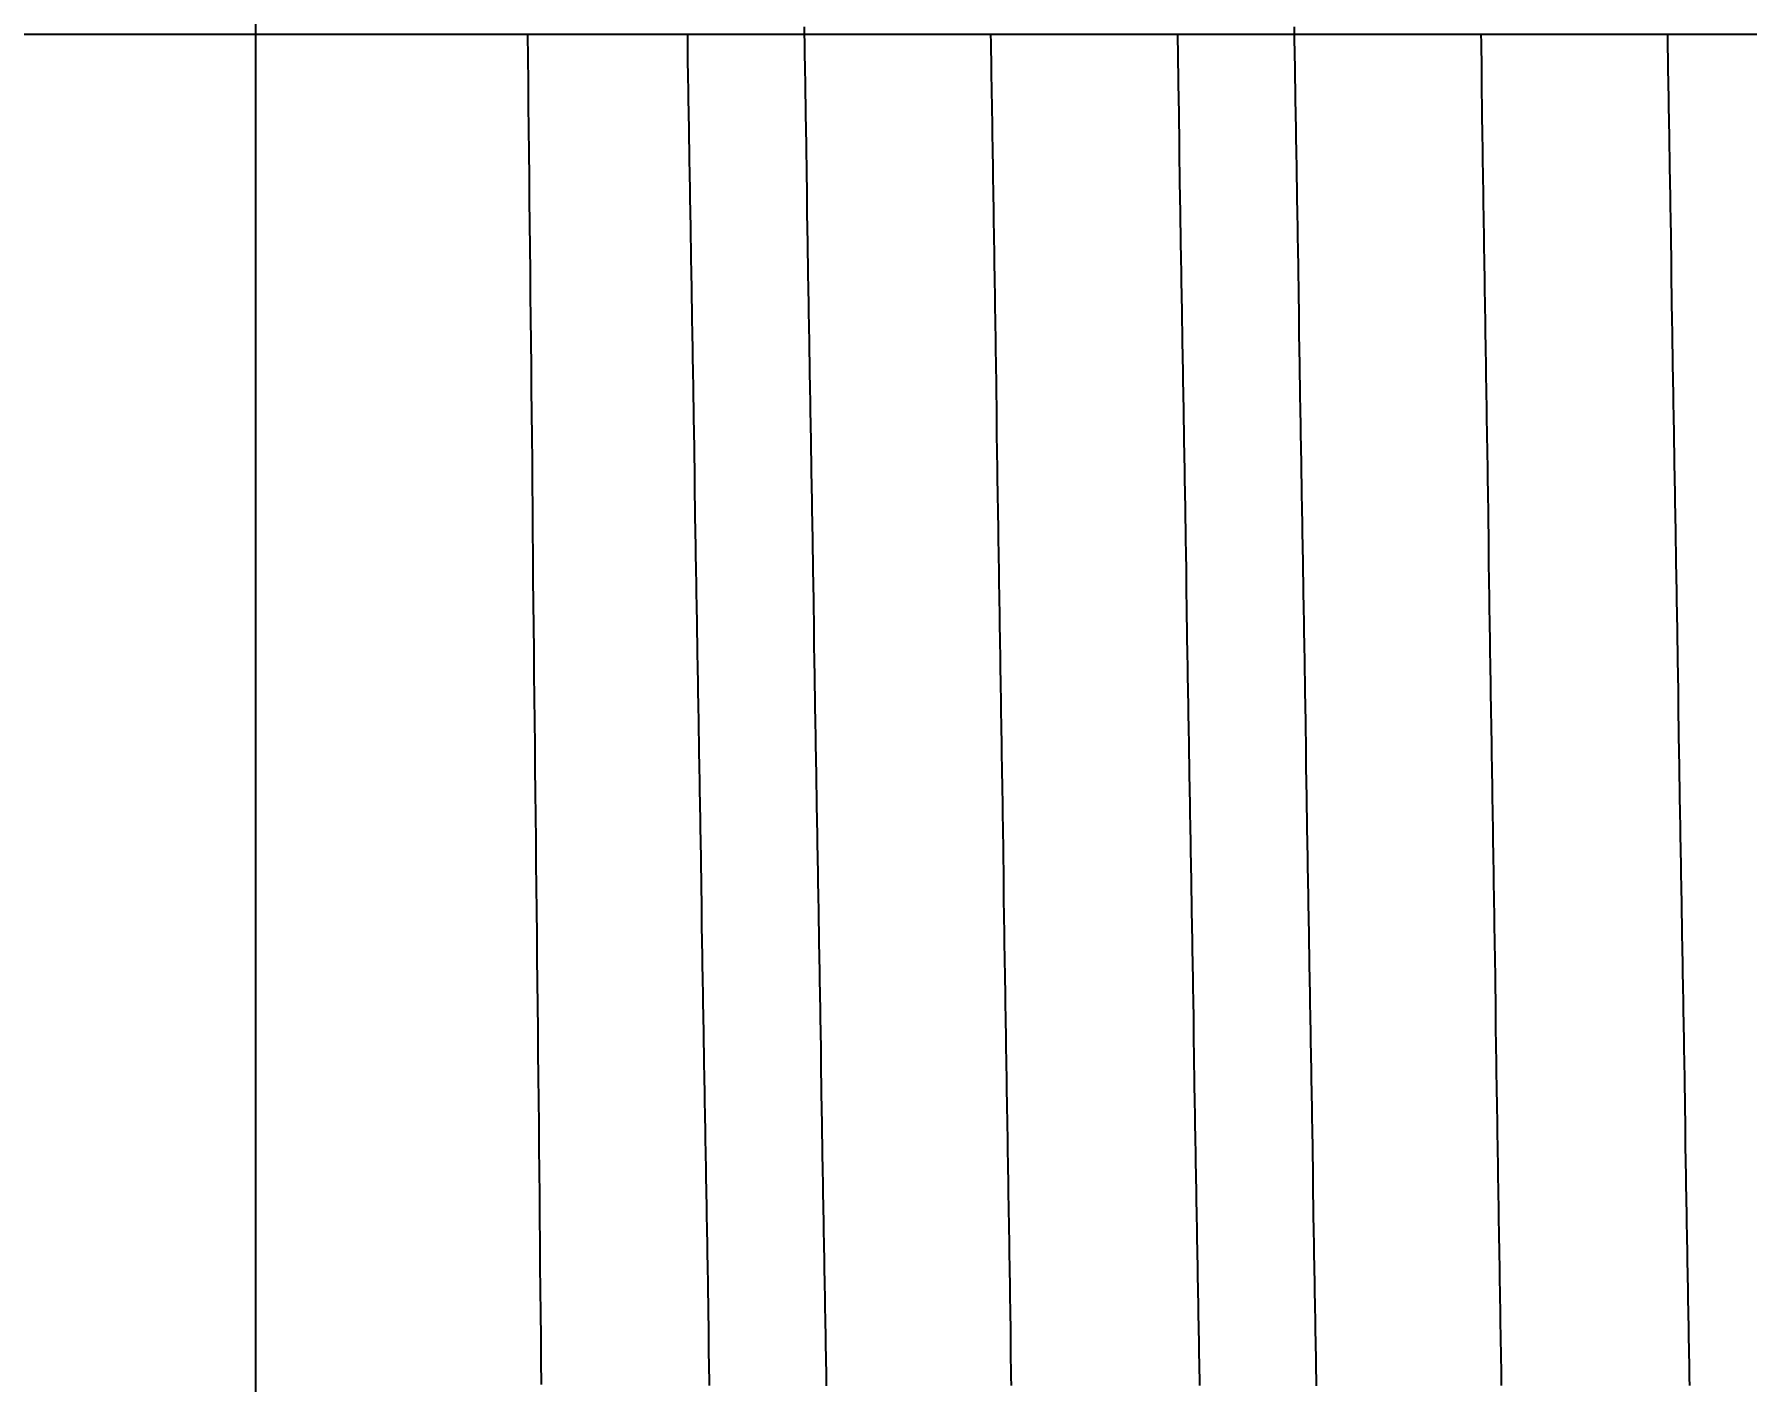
# Model space of a CAD drawing. Header units: millimetres. Extents: x 0 to 3800, y -67 to 2530.
# Drawn here: x 2223.3 to 2228.68, y 888.57 to 892.8 of the extents above; entities that cross this region are included whole.
import ezdxf
from ezdxf.lldxf.tags import DXFTag

# ---------------------------------------------------------------- set-up
doc = ezdxf.new("R2010")
doc.units = ezdxf.units.MM
for name, color, linetype in [('내부선 및 부속', 4, 'Continuous'), ('중심선', 1, 'DASHED'), ('치수선', 7, 'Continuous')]:
    doc.layers.add(name, color=color, linetype=linetype)
doc.styles.add('____', font='')
doc.styles.get('____').set_extended_font_data('굴림')
tags = doc.linetypes.add('DASHDOT', pattern=[70, 31, -13, 13, -13]).pattern_tags.tags
tags[10:11] = [DXFTag(74, 4), DXFTag(75, 0), DXFTag(340, '0'), DXFTag(46, 0.0), DXFTag(50, 0.0), DXFTag(44, 0.0), DXFTag(45, 0.0)]
tags[8:9] = [DXFTag(74, 4), DXFTag(75, 0), DXFTag(340, '0'), DXFTag(46, 0.0), DXFTag(50, 0.0), DXFTag(44, 0.0), DXFTag(45, 0.0)]
tags[6:7] = [DXFTag(74, 4), DXFTag(75, 0), DXFTag(340, '0'), DXFTag(46, 0.0), DXFTag(50, 0.0), DXFTag(44, 0.0), DXFTag(45, 0.0)]
tags[4:5] = [DXFTag(74, 4), DXFTag(75, 0), DXFTag(340, '0'), DXFTag(46, 0.0), DXFTag(50, 0.0), DXFTag(44, 0.0), DXFTag(45, 0.0)]
tags = doc.linetypes.add('DASHED', pattern=[25.72, 12.86, -12.86]).pattern_tags.tags
tags[6:7] = [DXFTag(74, 4), DXFTag(75, 0), DXFTag(340, '0'), DXFTag(46, 0.0), DXFTag(50, 0.0), DXFTag(44, 0.0), DXFTag(45, 0.0)]
tags[4:5] = [DXFTag(74, 4), DXFTag(75, 0), DXFTag(340, '0'), DXFTag(46, 0.0), DXFTag(50, 0.0), DXFTag(44, 0.0), DXFTag(45, 0.0)]
doc.dimstyles.new('MSADIM', dxfattribs={"dimtxt": 33, "dimasz": 17, "dimexe": 10, "dimexo": 7.5, "dimgap": 10, "dimtad": 0, "dimtih": 1, "dimtoh": 1, "dimdec": 0, "dimzin": 1, "dimdsep": 46, "dimtxsty": '____', "dimcen": 11.25, "dimadec": 0, "dimazin": 0, "dimtfac": 1, "dimtdec": 0, "dimtix": 1, "dimtmove": 0, "dimatfit": 3, "dimfxl": 1, "dimtolj": 1, "dimtzin": 1, "dimarcsym": 0})

# ---------------------------------------------------------------- blocks, each defined once
blk = doc.blocks.new('*D36')
at = {"layer": '치수선', "color": 0, "linetype": 'Continuous', "lineweight": -2, "transparency": 16777216}
for p, q in [((2185.0236, 892.8024), (2164.7346, 892.8024)), ((2174.7346, 875.8024), (2174.7346, 782.8857)), ((2174.7346, 644.8024), (2174.7346, 737.2532)), ((2277.0236, 627.8024), (2164.7346, 627.8024))]:
    blk.add_line(p, q, dxfattribs=at)
at = {"layer": '치수선', "color": 0, "linetype": 'Continuous', "transparency": 16777216}
for points in [[(2171.9013, 875.8024), (2177.5679, 875.8024), (2174.7346, 892.8024)], [(2171.9013, 644.8024), (2177.5679, 644.8024), (2174.7346, 627.8024)]]:
    blk.add_solid(points, dxfattribs=at)
at = {"layer": '치수선', "color": 0, "linetype": 'Continuous', "transparency": 16777216, "insert": (2174.7346, 760.0695), "char_height": 25, "attachment_point": 5, "style": '____'}
blk.add_mtext('\\A1;265', dxfattribs=at)
blk = doc.blocks.new('*D37')
at = {"layer": '치수선', "color": 0, "linetype": 'Continuous', "lineweight": -2, "transparency": 16777216}
for p, q in [((2157.2346, 892.8024), (2094.528, 892.8024)), ((2104.528, 875.8024), (2104.528, 597.3935)), ((2104.528, 274.8024), (2104.528, 551.761)), ((2237.0236, 257.8024), (2094.528, 257.8024))]:
    blk.add_line(p, q, dxfattribs=at)
at = {"layer": '치수선', "color": 0, "linetype": 'Continuous', "transparency": 16777216}
for points in [[(2101.6947, 875.8024), (2107.3613, 875.8024), (2104.528, 892.8024)], [(2101.6947, 274.8024), (2107.3613, 274.8024), (2104.528, 257.8024)]]:
    blk.add_solid(points, dxfattribs=at)
at = {"layer": '치수선', "color": 0, "linetype": 'Continuous', "transparency": 16777216, "insert": (2104.528, 574.5773), "char_height": 25, "attachment_point": 5, "style": '____'}
blk.add_mtext('\\A1;635', dxfattribs=at)

msp = doc.modelspace()

# ---------------------------------------------------------------- linework, layer by layer
at = {"layer": '내부선 및 부속', "linetype": 'Continuous'}
msp.add_line((2223.9926, 877.4044), (2223.9926, 908.2004), dxfattribs=at)
at = {"layer": '내부선 및 부속', "linetype": 'Continuous', "flags": 128}
for points in [[(2224.8908, 888.5577), (2224.8898, 888.6317), (2224.8898, 888.7067), (2224.8888, 888.7807), (2224.8878, 888.8557), (2224.8868, 888.9297), (2224.8868, 889.0047), (2224.8858, 889.0787), (2224.8848, 889.1527), (2224.8838, 889.2277), (2224.8828, 889.3017), (2224.8828, 889.3767), (2224.8818, 889.4507), (2224.8808, 889.5257), (2224.8798, 889.5997), (2224.8798, 889.6747), (2224.8788, 889.7487), (2224.8778, 889.8237), (2224.8768, 889.8977), (2224.8768, 889.9727), (2224.8758, 890.0467), (2224.8748, 890.1217), (2224.8738, 890.1957), (2224.8738, 890.2707), (2224.8728, 890.3447), (2224.8718, 890.4197), (2224.8708, 890.4937), (2224.8708, 890.5677), (2224.8698, 890.6427), (2224.8688, 890.7167), (2224.8678, 890.7917), (2224.8678, 890.8657), (2224.8668, 890.9407), (2224.8658, 891.0147), (2224.8648, 891.0897), (2224.8648, 891.1637), (2224.8638, 891.2387), (2224.8628, 891.3127), (2224.8618, 891.3877), (2224.8618, 891.4617), (2224.8608, 891.5367), (2224.8598, 891.6107), (2224.8588, 891.6857), (2224.8588, 891.7597), (2224.8578, 891.8347), (2224.8568, 891.9087), (2224.8558, 891.9827), (2224.8558, 892.0577), (2224.8548, 892.1317), (2224.8538, 892.2067), (2224.8528, 892.2807), (2224.8528, 892.3557), (2224.8518, 892.4297), (2224.8508, 892.5047), (2224.8498, 892.5787), (2224.8498, 892.6537), (2224.8488, 892.7277), (2224.8478, 892.8027)], [(2225.3488, 892.8027), (2225.3488, 892.7797), (2225.3498, 892.7557), (2225.3498, 892.7317), (2225.3498, 892.7077), (2225.3508, 892.6837), (2225.3508, 892.6597), (2225.3518, 892.6357), (2225.3518, 892.6117), (2225.3518, 892.5887), (2225.3528, 892.5647), (2225.3528, 892.5407), (2225.3538, 892.5167), (2225.3538, 892.4927), (2225.3538, 892.4687), (2225.3548, 892.4447), (2225.3548, 892.4217), (2225.3548, 892.3977), (2225.3558, 892.3737), (2225.3558, 892.3497), (2225.3568, 892.3257), (2225.3568, 892.3017), (2225.3568, 892.2777), (2225.3578, 892.2537), (2225.3578, 892.2307), (2225.3588, 892.2067), (2225.3588, 892.1827), (2225.3588, 892.1587), (2225.3598, 892.1347), (2225.3598, 892.1107), (2225.3598, 892.0867), (2225.3608, 892.0637), (2225.3608, 892.0397), (2225.3618, 892.0157), (2225.3618, 891.9917), (2225.3618, 891.9677), (2225.3628, 891.9437), (2225.3628, 891.9197), (2225.3628, 891.8967), (2225.3638, 891.8727), (2225.3638, 891.8487), (2225.3648, 891.8247), (2225.3648, 891.8007), (2225.3648, 891.7767), (2225.3658, 891.7527), (2225.3658, 891.7287), (2225.3668, 891.7057), (2225.3668, 891.6817), (2225.3668, 891.6577), (2225.3678, 891.6337), (2225.3678, 891.6097), (2225.3678, 891.5857), (2225.3688, 891.5617), (2225.3688, 891.5387), (2225.3698, 891.5147), (2225.3698, 891.4907), (2225.3698, 891.4667), (2225.3708, 891.4427), (2225.3708, 891.4187), (2225.3718, 891.3947), (2225.3718, 891.3707), (2225.3718, 891.3477), (2225.3718, 891.3477), (2225.3728, 891.3237), (2225.3728, 891.2997), (2225.3728, 891.2757), (2225.3738, 891.2517), (2225.3738, 891.2277), (2225.3748, 891.2037), (2225.3748, 891.1807), (2225.3748, 891.1567), (2225.3758, 891.1327), (2225.3758, 891.1087), (2225.3768, 891.0847), (2225.3768, 891.0607), (2225.3768, 891.0367), (2225.3778, 891.0137), (2225.3778, 890.9897), (2225.3788, 890.9657), (2225.3788, 890.9417), (2225.3788, 890.9177), (2225.3798, 890.8937), (2225.3798, 890.8697), (2225.3798, 890.8457), (2225.3808, 890.8227), (2225.3808, 890.7987), (2225.3818, 890.7747), (2225.3818, 890.7507), (2225.3818, 890.7267), (2225.3828, 890.7027), (2225.3828, 890.6787), (2225.3838, 890.6557), (2225.3838, 890.6317), (2225.3838, 890.6077), (2225.3848, 890.5837), (2225.3848, 890.5597), (2225.3848, 890.5357), (2225.3858, 890.5117), (2225.3858, 890.4877), (2225.3868, 890.4647), (2225.3868, 890.4407), (2225.3868, 890.4167), (2225.3878, 890.3927), (2225.3878, 890.3687), (2225.3888, 890.3447), (2225.3888, 890.3207), (2225.3888, 890.2977), (2225.3898, 890.2737), (2225.3898, 890.2497), (2225.3908, 890.2257), (2225.3908, 890.2017), (2225.3908, 890.1777), (2225.3918, 890.1537), (2225.3918, 890.1307), (2225.3918, 890.1067), (2225.3928, 890.0827), (2225.3928, 890.0587), (2225.3938, 890.0347), (2225.3938, 890.0107), (2225.3938, 889.9867), (2225.3948, 889.9627), (2225.3948, 889.9397), (2225.3958, 889.9157), (2225.3958, 889.8917), (2225.3958, 889.8677), (2225.3968, 889.8437), (2225.3968, 889.8197), (2225.3978, 889.7957), (2225.3978, 889.7727), (2225.3978, 889.7487), (2225.3988, 889.7247), (2225.3988, 889.7007), (2225.3998, 889.6767), (2225.3998, 889.6527), (2225.3998, 889.6287), (2225.4008, 889.6047), (2225.4008, 889.5817), (2225.4008, 889.5577), (2225.4018, 889.5337), (2225.4018, 889.5097), (2225.4028, 889.4857), (2225.4028, 889.4617), (2225.4028, 889.4377), (2225.4038, 889.4147), (2225.4038, 889.3907), (2225.4048, 889.3667), (2225.4048, 889.3427), (2225.4048, 889.3187), (2225.4058, 889.2947), (2225.4058, 889.2707), (2225.4068, 889.2477), (2225.4068, 889.2237), (2225.4068, 889.1997), (2225.4078, 889.1757), (2225.4078, 889.1517), (2225.4088, 889.1277), (2225.4088, 889.1037), (2225.4088, 889.0797), (2225.4098, 889.0567), (2225.4098, 889.0327), (2225.4108, 889.0087), (2225.4108, 888.9847), (2225.4108, 888.9607), (2225.4108, 888.9607), (2225.4118, 888.9367), (2225.4118, 888.9127), (2225.4128, 888.8897), (2225.4128, 888.8657), (2225.4128, 888.8417), (2225.4138, 888.8177), (2225.4138, 888.7937), (2225.4138, 888.7697), (2225.4148, 888.7457), (2225.4148, 888.7227), (2225.4158, 888.6987), (2225.4158, 888.6747), (2225.4158, 888.6507), (2225.4168, 888.6267), (2225.4168, 888.6027), (2225.4178, 888.5787), (2225.4178, 888.5547)], [(2225.7158, 892.8257), (2225.7158, 892.8017), (2225.7168, 892.7777), (2225.7168, 892.7537), (2225.7168, 892.7307), (2225.7178, 892.7067), (2225.7178, 892.6827), (2225.7188, 892.6587), (2225.7188, 892.6347), (2225.7188, 892.6107), (2225.7198, 892.5867), (2225.7198, 892.5627), (2225.7198, 892.5397), (2225.7208, 892.5157), (2225.7208, 892.4917), (2225.7218, 892.4677), (2225.7218, 892.4437), (2225.7218, 892.4197), (2225.7228, 892.3957), (2225.7228, 892.3727), (2225.7228, 892.3487), (2225.7238, 892.3247), (2225.7238, 892.3007), (2225.7248, 892.2767), (2225.7248, 892.2527), (2225.7248, 892.2287), (2225.7258, 892.2047), (2225.7258, 892.1817), (2225.7268, 892.1577), (2225.7268, 892.1337), (2225.7268, 892.1097), (2225.7278, 892.0857), (2225.7278, 892.0617), (2225.7278, 892.0377), (2225.7288, 892.0147), (2225.7288, 891.9907), (2225.7298, 891.9667), (2225.7298, 891.9427), (2225.7298, 891.9187), (2225.7308, 891.8947), (2225.7308, 891.8707), (2225.7318, 891.8477), (2225.7318, 891.8237), (2225.7318, 891.7997), (2225.7328, 891.7757), (2225.7328, 891.7517), (2225.7328, 891.7277), (2225.7338, 891.7037), (2225.7338, 891.6797), (2225.7348, 891.6567), (2225.7348, 891.6327), (2225.7348, 891.6087), (2225.7358, 891.5847), (2225.7358, 891.5607), (2225.7368, 891.5367), (2225.7368, 891.5127), (2225.7368, 891.4897), (2225.7378, 891.4657), (2225.7378, 891.4417), (2225.7378, 891.4177), (2225.7388, 891.3937), (2225.7388, 891.3697), (2225.7388, 891.3697), (2225.7398, 891.3457), (2225.7398, 891.3217), (2225.7398, 891.2987), (2225.7408, 891.2747), (2225.7408, 891.2507), (2225.7418, 891.2267), (2225.7418, 891.2027), (2225.7418, 891.1787), (2225.7428, 891.1547), (2225.7428, 891.1317), (2225.7428, 891.1077), (2225.7438, 891.0837), (2225.7438, 891.0597), (2225.7448, 891.0357), (2225.7448, 891.0117), (2225.7448, 890.9877), (2225.7458, 890.9647), (2225.7458, 890.9407), (2225.7468, 890.9167), (2225.7468, 890.8927), (2225.7468, 890.8687), (2225.7478, 890.8447), (2225.7478, 890.8207), (2225.7488, 890.7967), (2225.7488, 890.7737), (2225.7488, 890.7497), (2225.7498, 890.7257), (2225.7498, 890.7017), (2225.7498, 890.6777), (2225.7508, 890.6537), (2225.7508, 890.6297), (2225.7518, 890.6067), (2225.7518, 890.5827), (2225.7518, 890.5587), (2225.7528, 890.5347), (2225.7528, 890.5107), (2225.7538, 890.4867), (2225.7538, 890.4627), (2225.7538, 890.4387), (2225.7548, 890.4157), (2225.7548, 890.3917), (2225.7548, 890.3677), (2225.7558, 890.3437), (2225.7558, 890.3197), (2225.7568, 890.2957), (2225.7568, 890.2717), (2225.7568, 890.2487), (2225.7578, 890.2247), (2225.7578, 890.2007), (2225.7588, 890.1767), (2225.7588, 890.1527), (2225.7588, 890.1287), (2225.7598, 890.1047), (2225.7598, 890.0817), (2225.7608, 890.0577), (2225.7608, 890.0337), (2225.7608, 890.0097), (2225.7618, 889.9857), (2225.7618, 889.9617), (2225.7618, 889.9377), (2225.7628, 889.9137), (2225.7628, 889.8907), (2225.7638, 889.8667), (2225.7638, 889.8427), (2225.7638, 889.8187), (2225.7648, 889.7947), (2225.7648, 889.7707), (2225.7658, 889.7467), (2225.7658, 889.7237), (2225.7658, 889.6997), (2225.7668, 889.6757), (2225.7668, 889.6517), (2225.7678, 889.6277), (2225.7678, 889.6037), (2225.7678, 889.5797), (2225.7688, 889.5557), (2225.7688, 889.5327), (2225.7698, 889.5087), (2225.7698, 889.4847), (2225.7698, 889.4607), (2225.7708, 889.4367), (2225.7708, 889.4127), (2225.7718, 889.3887), (2225.7718, 889.3657), (2225.7718, 889.3417), (2225.7728, 889.3177), (2225.7728, 889.2937), (2225.7728, 889.2697), (2225.7738, 889.2457), (2225.7738, 889.2217), (2225.7748, 889.1987), (2225.7748, 889.1747), (2225.7748, 889.1507), (2225.7758, 889.1267), (2225.7758, 889.1027), (2225.7768, 889.0787), (2225.7768, 889.0547), (2225.7768, 889.0307), (2225.7778, 889.0077), (2225.7778, 888.9837), (2225.7778, 888.9837), (2225.7788, 888.9597), (2225.7788, 888.9357), (2225.7788, 888.9117), (2225.7798, 888.8877), (2225.7798, 888.8637), (2225.7808, 888.8407), (2225.7808, 888.8167), (2225.7808, 888.7927), (2225.7818, 888.7687), (2225.7818, 888.7447), (2225.7828, 888.7207), (2225.7828, 888.6967), (2225.7828, 888.6737), (2225.7838, 888.6497), (2225.7838, 888.6257), (2225.7848, 888.6017), (2225.7848, 888.5777), (2225.7848, 888.5537)], [(2226.3018, 892.8027), (2226.3028, 892.7757), (2226.3028, 892.7487), (2226.3038, 892.7217), (2226.3038, 892.6937), (2226.3038, 892.6667), (2226.3048, 892.6397), (2226.3048, 892.6127), (2226.3058, 892.5857), (2226.3058, 892.5587), (2226.3068, 892.5317), (2226.3068, 892.5047), (2226.3068, 892.4777), (2226.3078, 892.4507), (2226.3078, 892.4237), (2226.3088, 892.3967), (2226.3088, 892.3697), (2226.3088, 892.3427), (2226.3098, 892.3157), (2226.3098, 892.2887), (2226.3108, 892.2617), (2226.3108, 892.2347), (2226.3108, 892.2067), (2226.3118, 892.1797), (2226.3118, 892.1527), (2226.3128, 892.1257), (2226.3128, 892.0987), (2226.3128, 892.0717), (2226.3138, 892.0447), (2226.3138, 892.0177), (2226.3148, 891.9907), (2226.3148, 891.9637), (2226.3148, 891.9367), (2226.3158, 891.9097), (2226.3158, 891.8827), (2226.3168, 891.8557), (2226.3168, 891.8287), (2226.3168, 891.8017), (2226.3178, 891.7747), (2226.3178, 891.7477), (2226.3188, 891.7197), (2226.3188, 891.6927), (2226.3188, 891.6657), (2226.3198, 891.6387), (2226.3198, 891.6117), (2226.3208, 891.5847), (2226.3208, 891.5577), (2226.3208, 891.5307), (2226.3218, 891.5037), (2226.3218, 891.4767), (2226.3228, 891.4497), (2226.3228, 891.4227), (2226.3228, 891.3957), (2226.3238, 891.3687), (2226.3238, 891.3417), (2226.3248, 891.3147), (2226.3248, 891.2877), (2226.3258, 891.2607), (2226.3258, 891.2327), (2226.3258, 891.2057), (2226.3268, 891.1787), (2226.3268, 891.1517), (2226.3278, 891.1247), (2226.3278, 891.0977), (2226.3278, 891.0707), (2226.3288, 891.0437), (2226.3288, 891.0167), (2226.3298, 890.9897), (2226.3298, 890.9627), (2226.3298, 890.9357), (2226.3308, 890.9087), (2226.3308, 890.8817), (2226.3318, 890.8547), (2226.3318, 890.8277), (2226.3318, 890.8007), (2226.3328, 890.7727), (2226.3328, 890.7457), (2226.3338, 890.7187), (2226.3338, 890.6917), (2226.3338, 890.6647), (2226.3348, 890.6377), (2226.3348, 890.6107), (2226.3358, 890.5837), (2226.3358, 890.5567), (2226.3358, 890.5297), (2226.3368, 890.5027), (2226.3368, 890.4757), (2226.3378, 890.4487), (2226.3378, 890.4217), (2226.3388, 890.3947), (2226.3388, 890.3677), (2226.3388, 890.3407), (2226.3398, 890.3137), (2226.3398, 890.2857), (2226.3408, 890.2587), (2226.3408, 890.2317), (2226.3408, 890.2047), (2226.3418, 890.1777), (2226.3418, 890.1507), (2226.3428, 890.1237), (2226.3428, 890.0967), (2226.3428, 890.0967), (2226.3428, 890.0697), (2226.3438, 890.0427), (2226.3438, 890.0157), (2226.3448, 889.9887), (2226.3448, 889.9617), (2226.3448, 889.9347), (2226.3458, 889.9077), (2226.3458, 889.8807), (2226.3468, 889.8537), (2226.3468, 889.8267), (2226.3478, 889.7987), (2226.3478, 889.7717), (2226.3478, 889.7447), (2226.3488, 889.7177), (2226.3488, 889.6907), (2226.3498, 889.6637), (2226.3498, 889.6367), (2226.3498, 889.6097), (2226.3508, 889.5827), (2226.3508, 889.5557), (2226.3518, 889.5287), (2226.3518, 889.5017), (2226.3518, 889.4747), (2226.3528, 889.4477), (2226.3528, 889.4207), (2226.3538, 889.3937), (2226.3538, 889.3667), (2226.3548, 889.3397), (2226.3548, 889.3117), (2226.3548, 889.2847), (2226.3558, 889.2577), (2226.3558, 889.2307), (2226.3568, 889.2037), (2226.3568, 889.1767), (2226.3568, 889.1497), (2226.3578, 889.1227), (2226.3578, 889.0957), (2226.3588, 889.0687), (2226.3588, 889.0417), (2226.3598, 889.0147), (2226.3598, 888.9877), (2226.3598, 888.9607), (2226.3608, 888.9337), (2226.3608, 888.9067), (2226.3618, 888.8797), (2226.3618, 888.8527), (2226.3618, 888.8247), (2226.3628, 888.7977), (2226.3628, 888.7707), (2226.3638, 888.7437), (2226.3638, 888.7167), (2226.3638, 888.6897), (2226.3648, 888.6627), (2226.3648, 888.6357), (2226.3658, 888.6087), (2226.3658, 888.5817), (2226.3668, 888.5547)], [(2226.8888, 892.8027), (2226.8888, 892.7797), (2226.8898, 892.7557), (2226.8898, 892.7317), (2226.8898, 892.7077), (2226.8908, 892.6837), (2226.8908, 892.6597), (2226.8908, 892.6357), (2226.8918, 892.6117), (2226.8918, 892.5887), (2226.8928, 892.5647), (2226.8928, 892.5407), (2226.8928, 892.5167), (2226.8938, 892.4927), (2226.8938, 892.4687), (2226.8938, 892.4447), (2226.8948, 892.4217), (2226.8948, 892.3977), (2226.8958, 892.3737), (2226.8958, 892.3497), (2226.8958, 892.3257), (2226.8968, 892.3017), (2226.8968, 892.2777), (2226.8978, 892.2537), (2226.8978, 892.2307), (2226.8978, 892.2067), (2226.8988, 892.1827), (2226.8988, 892.1587), (2226.8988, 892.1347), (2226.8998, 892.1107), (2226.8998, 892.0867), (2226.9008, 892.0637), (2226.9008, 892.0397), (2226.9008, 892.0157), (2226.9018, 891.9917), (2226.9018, 891.9677), (2226.9028, 891.9437), (2226.9028, 891.9197), (2226.9028, 891.8967), (2226.9038, 891.8727), (2226.9038, 891.8487), (2226.9038, 891.8247), (2226.9048, 891.8007), (2226.9048, 891.7767), (2226.9058, 891.7527), (2226.9058, 891.7287), (2226.9058, 891.7057), (2226.9068, 891.6817), (2226.9068, 891.6577), (2226.9078, 891.6337), (2226.9078, 891.6097), (2226.9078, 891.5857), (2226.9088, 891.5617), (2226.9088, 891.5387), (2226.9088, 891.5147), (2226.9098, 891.4907), (2226.9098, 891.4667), (2226.9108, 891.4427), (2226.9108, 891.4187), (2226.9108, 891.3947), (2226.9118, 891.3707), (2226.9118, 891.3477), (2226.9118, 891.3477), (2226.9128, 891.3237), (2226.9128, 891.2997), (2226.9128, 891.2757), (2226.9138, 891.2517), (2226.9138, 891.2277), (2226.9138, 891.2037), (2226.9148, 891.1807), (2226.9148, 891.1567), (2226.9158, 891.1327), (2226.9158, 891.1087), (2226.9158, 891.0847), (2226.9168, 891.0607), (2226.9168, 891.0367), (2226.9178, 891.0137), (2226.9178, 890.9897), (2226.9178, 890.9657), (2226.9188, 890.9417), (2226.9188, 890.9177), (2226.9188, 890.8937), (2226.9198, 890.8697), (2226.9198, 890.8457), (2226.9208, 890.8227), (2226.9208, 890.7987), (2226.9208, 890.7747), (2226.9218, 890.7507), (2226.9218, 890.7267), (2226.9228, 890.7027), (2226.9228, 890.6787), (2226.9228, 890.6557), (2226.9238, 890.6317), (2226.9238, 890.6077), (2226.9248, 890.5837), (2226.9248, 890.5597), (2226.9248, 890.5357), (2226.9258, 890.5117), (2226.9258, 890.4877), (2226.9258, 890.4647), (2226.9268, 890.4407), (2226.9268, 890.4167), (2226.9278, 890.3927), (2226.9278, 890.3687), (2226.9278, 890.3447), (2226.9288, 890.3207), (2226.9288, 890.2977), (2226.9298, 890.2737), (2226.9298, 890.2497), (2226.9298, 890.2257), (2226.9308, 890.2017), (2226.9308, 890.1777), (2226.9318, 890.1537), (2226.9318, 890.1307), (2226.9318, 890.1067), (2226.9328, 890.0827), (2226.9328, 890.0587), (2226.9328, 890.0347), (2226.9338, 890.0107), (2226.9338, 889.9867), (2226.9348, 889.9627), (2226.9348, 889.9397), (2226.9348, 889.9157), (2226.9358, 889.8917), (2226.9358, 889.8677), (2226.9368, 889.8437), (2226.9368, 889.8197), (2226.9368, 889.7957), (2226.9378, 889.7727), (2226.9378, 889.7487), (2226.9388, 889.7247), (2226.9388, 889.7007), (2226.9388, 889.6767), (2226.9398, 889.6527), (2226.9398, 889.6287), (2226.9408, 889.6057), (2226.9408, 889.5817), (2226.9408, 889.5577), (2226.9418, 889.5337), (2226.9418, 889.5097), (2226.9418, 889.4857), (2226.9428, 889.4617), (2226.9428, 889.4377), (2226.9438, 889.4147), (2226.9438, 889.3907), (2226.9438, 889.3667), (2226.9448, 889.3427), (2226.9448, 889.3187), (2226.9458, 889.2947), (2226.9458, 889.2707), (2226.9458, 889.2477), (2226.9468, 889.2237), (2226.9468, 889.1997), (2226.9478, 889.1757), (2226.9478, 889.1517), (2226.9478, 889.1277), (2226.9488, 889.1037), (2226.9488, 889.0797), (2226.9498, 889.0567), (2226.9498, 889.0327), (2226.9498, 889.0087), (2226.9508, 888.9847), (2226.9508, 888.9607), (2226.9508, 888.9607), (2226.9518, 888.9367), (2226.9518, 888.9127), (2226.9518, 888.8897), (2226.9528, 888.8657), (2226.9528, 888.8417), (2226.9538, 888.8177), (2226.9538, 888.7937), (2226.9538, 888.7697), (2226.9548, 888.7457), (2226.9548, 888.7227), (2226.9558, 888.6987), (2226.9558, 888.6747), (2226.9558, 888.6507), (2226.9568, 888.6267), (2226.9568, 888.6027), (2226.9578, 888.5787), (2226.9578, 888.5547)], [(2227.2558, 892.8257), (2227.2558, 892.8017), (2227.2558, 892.7777), (2227.2568, 892.7537), (2227.2568, 892.7307), (2227.2578, 892.7067), (2227.2578, 892.6827), (2227.2578, 892.6587), (2227.2588, 892.6347), (2227.2588, 892.6107), (2227.2588, 892.5867), (2227.2598, 892.5627), (2227.2598, 892.5397), (2227.2608, 892.5157), (2227.2608, 892.4917), (2227.2608, 892.4677), (2227.2618, 892.4437), (2227.2618, 892.4197), (2227.2628, 892.3957), (2227.2628, 892.3727), (2227.2628, 892.3487), (2227.2638, 892.3247), (2227.2638, 892.3007), (2227.2638, 892.2767), (2227.2648, 892.2527), (2227.2648, 892.2287), (2227.2658, 892.2057), (2227.2658, 892.1817), (2227.2658, 892.1577), (2227.2668, 892.1337), (2227.2668, 892.1097), (2227.2678, 892.0857), (2227.2678, 892.0617), (2227.2678, 892.0377), (2227.2688, 892.0147), (2227.2688, 891.9907), (2227.2688, 891.9667), (2227.2698, 891.9427), (2227.2698, 891.9187), (2227.2708, 891.8947), (2227.2708, 891.8707), (2227.2708, 891.8477), (2227.2718, 891.8237), (2227.2718, 891.7997), (2227.2728, 891.7757), (2227.2728, 891.7517), (2227.2728, 891.7277), (2227.2738, 891.7037), (2227.2738, 891.6797), (2227.2738, 891.6567), (2227.2748, 891.6327), (2227.2748, 891.6087), (2227.2758, 891.5847), (2227.2758, 891.5607), (2227.2758, 891.5367), (2227.2768, 891.5127), (2227.2768, 891.4897), (2227.2778, 891.4657), (2227.2778, 891.4417), (2227.2778, 891.4177), (2227.2788, 891.3937), (2227.2788, 891.3697), (2227.2788, 891.3697), (2227.2788, 891.3457), (2227.2798, 891.3227), (2227.2798, 891.2987), (2227.2808, 891.2747), (2227.2808, 891.2507), (2227.2808, 891.2267), (2227.2818, 891.2027), (2227.2818, 891.1787), (2227.2828, 891.1547), (2227.2828, 891.1317), (2227.2828, 891.1077), (2227.2838, 891.0837), (2227.2838, 891.0597), (2227.2838, 891.0357), (2227.2848, 891.0117), (2227.2848, 890.9877), (2227.2858, 890.9647), (2227.2858, 890.9407), (2227.2858, 890.9167), (2227.2868, 890.8927), (2227.2868, 890.8687), (2227.2878, 890.8447), (2227.2878, 890.8207), (2227.2878, 890.7967), (2227.2888, 890.7737), (2227.2888, 890.7497), (2227.2888, 890.7257), (2227.2898, 890.7017), (2227.2898, 890.6777), (2227.2908, 890.6537), (2227.2908, 890.6297), (2227.2908, 890.6067), (2227.2918, 890.5827), (2227.2918, 890.5587), (2227.2928, 890.5347), (2227.2928, 890.5107), (2227.2928, 890.4867), (2227.2938, 890.4627), (2227.2938, 890.4397), (2227.2948, 890.4157), (2227.2948, 890.3917), (2227.2948, 890.3677), (2227.2958, 890.3437), (2227.2958, 890.3197), (2227.2958, 890.2957), (2227.2968, 890.2717), (2227.2968, 890.2487), (2227.2978, 890.2247), (2227.2978, 890.2007), (2227.2978, 890.1767), (2227.2988, 890.1527), (2227.2988, 890.1287), (2227.2998, 890.1047), (2227.2998, 890.0817), (2227.2998, 890.0577), (2227.3008, 890.0337), (2227.3008, 890.0097), (2227.3018, 889.9857), (2227.3018, 889.9617), (2227.3018, 889.9377), (2227.3028, 889.9137), (2227.3028, 889.8907), (2227.3028, 889.8667), (2227.3038, 889.8427), (2227.3038, 889.8187), (2227.3048, 889.7947), (2227.3048, 889.7707), (2227.3048, 889.7467), (2227.3058, 889.7237), (2227.3058, 889.6997), (2227.3068, 889.6757), (2227.3068, 889.6517), (2227.3068, 889.6277), (2227.3078, 889.6037), (2227.3078, 889.5797), (2227.3088, 889.5567), (2227.3088, 889.5327), (2227.3088, 889.5087), (2227.3098, 889.4847), (2227.3098, 889.4607), (2227.3108, 889.4367), (2227.3108, 889.4127), (2227.3108, 889.3887), (2227.3118, 889.3657), (2227.3118, 889.3417), (2227.3128, 889.3177), (2227.3128, 889.2937), (2227.3128, 889.2697), (2227.3138, 889.2457), (2227.3138, 889.2217), (2227.3138, 889.1987), (2227.3148, 889.1747), (2227.3148, 889.1507), (2227.3158, 889.1267), (2227.3158, 889.1027), (2227.3158, 889.0787), (2227.3168, 889.0547), (2227.3168, 889.0307), (2227.3178, 889.0077), (2227.3178, 888.9837), (2227.3178, 888.9837), (2227.3178, 888.9597), (2227.3188, 888.9357), (2227.3188, 888.9117), (2227.3198, 888.8877), (2227.3198, 888.8637), (2227.3198, 888.8407), (2227.3208, 888.8167), (2227.3208, 888.7927), (2227.3218, 888.7687), (2227.3218, 888.7447), (2227.3218, 888.7207), (2227.3228, 888.6967), (2227.3228, 888.6737), (2227.3238, 888.6497), (2227.3238, 888.6257), (2227.3238, 888.6017), (2227.3248, 888.5777), (2227.3248, 888.5537)], [(2227.8418, 892.8027), (2227.8428, 892.7757), (2227.8428, 892.7487), (2227.8438, 892.7217), (2227.8438, 892.6937), (2227.8438, 892.6667), (2227.8448, 892.6397), (2227.8448, 892.6127), (2227.8458, 892.5857), (2227.8458, 892.5587), (2227.8458, 892.5317), (2227.8468, 892.5047), (2227.8468, 892.4777), (2227.8478, 892.4507), (2227.8478, 892.4237), (2227.8478, 892.3967), (2227.8488, 892.3697), (2227.8488, 892.3427), (2227.8498, 892.3157), (2227.8498, 892.2887), (2227.8498, 892.2617), (2227.8508, 892.2347), (2227.8508, 892.2067), (2227.8518, 892.1797), (2227.8518, 892.1527), (2227.8518, 892.1257), (2227.8528, 892.0987), (2227.8528, 892.0717), (2227.8538, 892.0447), (2227.8538, 892.0177), (2227.8538, 891.9907), (2227.8548, 891.9637), (2227.8548, 891.9367), (2227.8558, 891.9097), (2227.8558, 891.8827), (2227.8558, 891.8557), (2227.8568, 891.8287), (2227.8568, 891.8017), (2227.8578, 891.7747), (2227.8578, 891.7477), (2227.8578, 891.7197), (2227.8588, 891.6927), (2227.8588, 891.6657), (2227.8598, 891.6387), (2227.8598, 891.6117), (2227.8598, 891.5847), (2227.8608, 891.5577), (2227.8608, 891.5307), (2227.8618, 891.5037), (2227.8618, 891.4767), (2227.8628, 891.4497), (2227.8628, 891.4227), (2227.8628, 891.3957), (2227.8638, 891.3687), (2227.8638, 891.3417), (2227.8648, 891.3147), (2227.8648, 891.2877), (2227.8648, 891.2607), (2227.8658, 891.2327), (2227.8658, 891.2057), (2227.8668, 891.1787), (2227.8668, 891.1517), (2227.8668, 891.1247), (2227.8678, 891.0977), (2227.8678, 891.0707), (2227.8688, 891.0437), (2227.8688, 891.0167), (2227.8688, 890.9897), (2227.8698, 890.9627), (2227.8698, 890.9357), (2227.8708, 890.9087), (2227.8708, 890.8817), (2227.8708, 890.8547), (2227.8718, 890.8277), (2227.8718, 890.8007), (2227.8728, 890.7727), (2227.8728, 890.7457), (2227.8728, 890.7187), (2227.8738, 890.6917), (2227.8738, 890.6647), (2227.8748, 890.6377), (2227.8748, 890.6107), (2227.8758, 890.5837), (2227.8758, 890.5567), (2227.8758, 890.5297), (2227.8768, 890.5027), (2227.8768, 890.4757), (2227.8778, 890.4487), (2227.8778, 890.4217), (2227.8778, 890.3947), (2227.8788, 890.3677), (2227.8788, 890.3407), (2227.8798, 890.3137), (2227.8798, 890.2857), (2227.8798, 890.2587), (2227.8808, 890.2317), (2227.8808, 890.2047), (2227.8818, 890.1777), (2227.8818, 890.1507), (2227.8818, 890.1237), (2227.8828, 890.0967), (2227.8828, 890.0967), (2227.8828, 890.0697), (2227.8838, 890.0427), (2227.8838, 890.0157), (2227.8838, 889.9887), (2227.8848, 889.9617), (2227.8848, 889.9347), (2227.8858, 889.9077), (2227.8858, 889.8807), (2227.8868, 889.8537), (2227.8868, 889.8267), (2227.8868, 889.7987), (2227.8878, 889.7717), (2227.8878, 889.7447), (2227.8888, 889.7177), (2227.8888, 889.6907), (2227.8888, 889.6637), (2227.8898, 889.6367), (2227.8898, 889.6097), (2227.8908, 889.5827), (2227.8908, 889.5557), (2227.8908, 889.5287), (2227.8918, 889.5017), (2227.8918, 889.4747), (2227.8928, 889.4477), (2227.8928, 889.4207), (2227.8938, 889.3937), (2227.8938, 889.3667), (2227.8938, 889.3397), (2227.8948, 889.3117), (2227.8948, 889.2847), (2227.8958, 889.2577), (2227.8958, 889.2307), (2227.8958, 889.2037), (2227.8968, 889.1767), (2227.8968, 889.1497), (2227.8978, 889.1227), (2227.8978, 889.0957), (2227.8978, 889.0687), (2227.8988, 889.0417), (2227.8988, 889.0147), (2227.8998, 888.9877), (2227.8998, 888.9607), (2227.9008, 888.9337), (2227.9008, 888.9067), (2227.9008, 888.8797), (2227.9018, 888.8527), (2227.9018, 888.8247), (2227.9028, 888.7977), (2227.9028, 888.7707), (2227.9028, 888.7437), (2227.9038, 888.7167), (2227.9038, 888.6897), (2227.9048, 888.6627), (2227.9048, 888.6357), (2227.9058, 888.6087), (2227.9058, 888.5817), (2227.9058, 888.5547)], [(2228.4288, 892.8027), (2228.4288, 892.7797), (2228.4288, 892.7557), (2228.4298, 892.7317), (2228.4298, 892.7077), (2228.4298, 892.6837), (2228.4308, 892.6597), (2228.4308, 892.6357), (2228.4318, 892.6117), (2228.4318, 892.5887), (2228.4318, 892.5647), (2228.4328, 892.5407), (2228.4328, 892.5167), (2228.4338, 892.4927), (2228.4338, 892.4687), (2228.4338, 892.4447), (2228.4348, 892.4217), (2228.4348, 892.3977), (2228.4348, 892.3737), (2228.4358, 892.3497), (2228.4358, 892.3257), (2228.4368, 892.3017), (2228.4368, 892.2777), (2228.4368, 892.2537), (2228.4378, 892.2307), (2228.4378, 892.2067), (2228.4388, 892.1827), (2228.4388, 892.1587), (2228.4388, 892.1347), (2228.4398, 892.1107), (2228.4398, 892.0867), (2228.4398, 892.0637), (2228.4408, 892.0397), (2228.4408, 892.0157), (2228.4418, 891.9917), (2228.4418, 891.9677), (2228.4418, 891.9437), (2228.4428, 891.9197), (2228.4428, 891.8967), (2228.4438, 891.8727), (2228.4438, 891.8487), (2228.4438, 891.8247), (2228.4448, 891.8007), (2228.4448, 891.7767), (2228.4448, 891.7527), (2228.4458, 891.7287), (2228.4458, 891.7057), (2228.4468, 891.6817), (2228.4468, 891.6577), (2228.4468, 891.6337), (2228.4478, 891.6097), (2228.4478, 891.5857), (2228.4488, 891.5617), (2228.4488, 891.5387), (2228.4488, 891.5147), (2228.4498, 891.4907), (2228.4498, 891.4667), (2228.4498, 891.4427), (2228.4508, 891.4187), (2228.4508, 891.3947), (2228.4518, 891.3707), (2228.4518, 891.3477), (2228.4518, 891.3477), (2228.4518, 891.3237), (2228.4528, 891.2997), (2228.4528, 891.2757), (2228.4538, 891.2517), (2228.4538, 891.2277), (2228.4538, 891.2037), (2228.4548, 891.1807), (2228.4548, 891.1567), (2228.4548, 891.1327), (2228.4558, 891.1087), (2228.4558, 891.0847), (2228.4568, 891.0607), (2228.4568, 891.0367), (2228.4568, 891.0137), (2228.4578, 890.9897), (2228.4578, 890.9657), (2228.4588, 890.9417), (2228.4588, 890.9177), (2228.4588, 890.8937), (2228.4598, 890.8697), (2228.4598, 890.8457), (2228.4598, 890.8227), (2228.4608, 890.7987), (2228.4608, 890.7747), (2228.4618, 890.7507), (2228.4618, 890.7267), (2228.4618, 890.7027), (2228.4628, 890.6787), (2228.4628, 890.6557), (2228.4638, 890.6317), (2228.4638, 890.6077), (2228.4638, 890.5837), (2228.4648, 890.5597), (2228.4648, 890.5357), (2228.4658, 890.5117), (2228.4658, 890.4877), (2228.4658, 890.4647), (2228.4668, 890.4407), (2228.4668, 890.4167), (2228.4668, 890.3927), (2228.4678, 890.3687), (2228.4678, 890.3447), (2228.4688, 890.3207), (2228.4688, 890.2977), (2228.4688, 890.2737), (2228.4698, 890.2497), (2228.4698, 890.2257), (2228.4708, 890.2017), (2228.4708, 890.1777), (2228.4708, 890.1537), (2228.4718, 890.1307), (2228.4718, 890.1067), (2228.4728, 890.0827), (2228.4728, 890.0587), (2228.4728, 890.0347), (2228.4738, 890.0107), (2228.4738, 889.9867), (2228.4738, 889.9627), (2228.4748, 889.9397), (2228.4748, 889.9157), (2228.4758, 889.8917), (2228.4758, 889.8677), (2228.4758, 889.8437), (2228.4768, 889.8197), (2228.4768, 889.7957), (2228.4778, 889.7727), (2228.4778, 889.7487), (2228.4778, 889.7247), (2228.4788, 889.7007), (2228.4788, 889.6767), (2228.4798, 889.6527), (2228.4798, 889.6287), (2228.4798, 889.6047), (2228.4808, 889.5817), (2228.4808, 889.5577), (2228.4818, 889.5337), (2228.4818, 889.5097), (2228.4818, 889.4857), (2228.4828, 889.4617), (2228.4828, 889.4377), (2228.4828, 889.4147), (2228.4838, 889.3907), (2228.4838, 889.3667), (2228.4848, 889.3427), (2228.4848, 889.3187), (2228.4848, 889.2947), (2228.4858, 889.2707), (2228.4858, 889.2477), (2228.4868, 889.2237), (2228.4868, 889.1997), (2228.4868, 889.1757), (2228.4878, 889.1517), (2228.4878, 889.1277), (2228.4888, 889.1037), (2228.4888, 889.0797), (2228.4888, 889.0567), (2228.4898, 889.0327), (2228.4898, 889.0087), (2228.4908, 888.9847), (2228.4908, 888.9607), (2228.4908, 888.9607), (2228.4908, 888.9367), (2228.4918, 888.9127), (2228.4918, 888.8897), (2228.4928, 888.8657), (2228.4928, 888.8417), (2228.4928, 888.8177), (2228.4938, 888.7937), (2228.4938, 888.7697), (2228.4948, 888.7457), (2228.4948, 888.7227), (2228.4948, 888.6987), (2228.4958, 888.6747), (2228.4958, 888.6507), (2228.4968, 888.6267), (2228.4968, 888.6027), (2228.4968, 888.5787), (2228.4978, 888.5547)]]:
    msp.add_lwpolyline(points, dxfattribs=at)
at = {"layer": '중심선', "linetype": 'DASHDOT'}
msp.add_line((2192.5236, 892.8024), (2400.0236, 892.8024), dxfattribs=at)

# ---------------------------------------------------------------- dimensions: what is measured, and where the dimension line sits
at = {"layer": '치수선', "linetype": 'Continuous'}
for base, p1, p2, picture, middle in [((2104.528, 257.8024), (2164.7346, 892.8024), (2244.5236, 257.8024), '*D37', (2104.528, 574.5773)), ((2174.7346, 627.8024), (2192.5236, 892.8024), (2284.5236, 627.8024), '*D36', (2174.7346, 760.0695))]:
    dim = msp.add_linear_dim(base=base, p1=p1, p2=p2, angle=90, dimstyle='MSADIM', override={"dimtxt": 25}, dxfattribs=at)
    dim.commit()
    dim.dimension.update_dxf_attribs({"geometry": picture, "text_midpoint": middle, "dimtype": 160})

doc.saveas('drawing.dxf')
